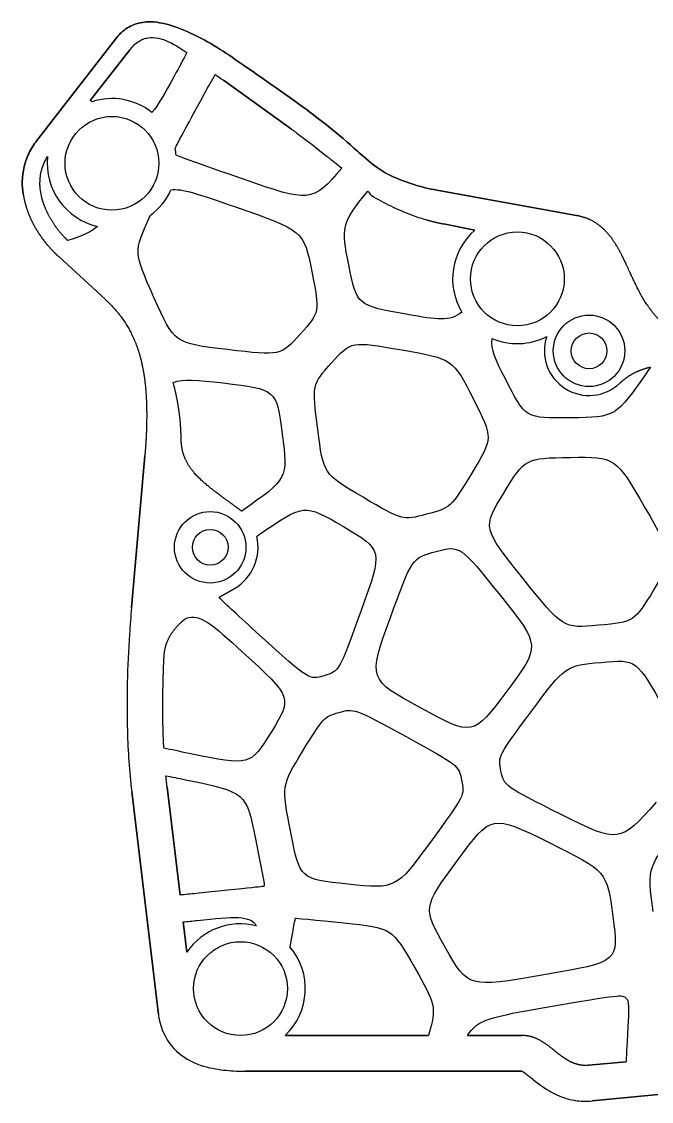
# Model space of a CAD drawing. Header units: millimetres. Extents: x -115 to 13, y -70 to 51.
# Drawn here: x -115.1 to -44.6, y -70 to 50.9 of the extents above; entities that cross this region are included whole.
import ezdxf

# ---------------------------------------------------------------- set-up
doc = ezdxf.new("R2010")
doc.units = ezdxf.units.MM
doc.layers.get('0').update_dxf_attribs({"linetype": 'CONTINUOUS'})

msp = doc.modelspace()

# ---------------------------------------------------------------- linework, layer by layer
for p, q in [((-104.59, 48.91), (-113.27, 37.73)), ((-113.27, 37.73), (-104.59, 48.91)), ((-107.42, 42.02), (-103.01, 47.69)), ((-103.01, 47.69), (-107.42, 42.02)), ((-92.53, 44.3), (-84.89, 38.81)), ((-84.89, 38.81), (-92.53, 44.3)), ((-53.01, 29.15), (-68.62, 31.99)), ((-68.62, 31.99), (-53.01, 29.15)), ((-67.91, 28.22), (-64.39, 27.51)), ((-64.39, 27.51), (-67.91, 28.22)), ((-110.96, 24.55), (-105.76, 19.77)), ((-105.76, 19.77), (-110.96, 24.55)), ((-101.32, 2.26), (-102.81, -14.75)), ((-102.81, -14.75), (-101.32, 2.26)), ((-90.48, -3.94), (-90.5, -3.95)), ((-90.48, -3.94), (-90.5, -3.95)), ((-88.79, -6.77), (-88.68, -6.69)), ((-88.79, -6.77), (-88.68, -6.69)), ((-97.37, -46.94), (-98.82, -34.86)), ((-98.82, -34.86), (-97.37, -46.94)), ((-102.79, -35.33), (-99.79, -60.33)), ((-99.79, -60.33), (-102.79, -35.33)), ((-96.6, -53.33), (-97.01, -49.94)), ((-97.01, -49.94), (-96.6, -53.33)), ((-69.58, -62.67), (-85.61, -62.67)), ((-85.61, -62.67), (-69.58, -62.67)), ((-59.07, -62.67), (-65.19, -62.67)), ((-65.19, -62.67), (-59.07, -62.67)), ((-47.46, -65.6), (-51.66, -66)), ((-51.66, -66), (-47.46, -65.6)), ((-51.27, -69.98), (-14.76, -66.48)), ((-14.76, -66.48), (-51.27, -69.98)), ((-90.07, -66.67), (-59.11, -66.67)), ((-59.11, -66.67), (-90.07, -66.67))]:
    msp.add_line(p, q)
for centre, radius in [((-105, 35), 5.25), ((-59.62, 22.06), 5.25), ((-51.6, 14), 4), ((-51.6, 14), 2), ((-51.6, 14), 2), ((-94, -8), 4), ((-94, -8), 2), ((-94, -8), 2), ((-90.61, -57.41), 5.25)]:
    msp.add_circle(centre, radius)
for centre, radius, start, end in [((-105, 35), 7.25, 51.8413, 107.8939), ((-105, 35), 7.25, 51.8413, 107.8939), ((-105, 35), 7.25, 7.2406, 13.1903), ((-105, 35), 7.25, 7.2406, 13.1903), ((-105, 35), 7.25, 174.0104, 257.0471), ((-105, 35), 7.25, 174.0104, 257.0471), ((-105, 35), 7.25, 306.2649, 335.72), ((-105, 35), 7.25, 306.2649, 335.72), ((-59.62, 22.06), 7.25, 131.2225, 210.9623), ((-59.62, 22.06), 7.25, 131.2225, 210.9623), ((-59.62, 22.06), 7.25, 247.0129, 296.805), ((-59.62, 22.06), 7.25, 247.0129, 296.805), ((-51.6, 14), 5, 161.565, 313.464), ((-51.6, 14), 5, 161.565, 313.464), ((-94, -8), 5.35, 49.1592, 53.3569), ((-94, -8), 5.35, 49.1592, 53.3569), ((-94, -8), 5.35, -59.4772, 13.265), ((-94, -8), 5.35, -59.4772, 13.265), ((-90.61, -57.41), 7.25, 75.9325, 145.7438), ((-90.61, -57.41), 7.25, 75.9325, 145.7438), ((-90.61, -57.41), 7.25, -46.4501, 40.2046), ((-90.61, -57.41), 7.25, -46.4501, 40.2046)]:
    msp.add_arc(centre, radius, start, end)
for points, degree, knots in [([(-91.93, 47.13), (-93.54, 48.23), (-95.72, 49.49), (-98.62, 50.54), (-99.49, 50.76), (-100.87, 50.87), (-101.44, 50.84), (-102, 50.7)], 3, [-0.9531404, -0.9531404, -0.9531404, -0.9531404, -0.4165655, -0.4165655, -0.1724139, -0.1724139, 0, 0, 0, 0]), ([(-102, 50.7), (-101.44, 50.84), (-100.87, 50.87), (-99.49, 50.76), (-98.62, 50.54), (-95.72, 49.49), (-93.54, 48.23), (-91.93, 47.13)], 3, [0, 0, 0, 0, 0.1724139, 0.1724139, 0.4165655, 0.4165655, 0.9531404, 0.9531404, 0.9531404, 0.9531404]), ([(-102, 50.7), (-102.52, 50.57), (-103, 50.35), (-103.89, 49.73), (-104.26, 49.34), (-104.59, 48.91)], 3, [-0.3236229, -0.3236229, -0.3236229, -0.3236229, -0.1615538, -0.1615538, 0, 0, 0, 0]), ([(-104.59, 48.91), (-104.26, 49.34), (-103.89, 49.73), (-103, 50.35), (-102.52, 50.57), (-102, 50.7)], 3, [0, 0, 0, 0, 0.1615538, 0.1615538, 0.3236229, 0.3236229, 0.3236229, 0.3236229]), ([(-103.01, 47.69), (-102.87, 47.87), (-102.72, 48.05), (-102.38, 48.38), (-102.2, 48.52), (-102, 48.65)], 3, [-0.1404002, -0.1404002, -0.1404002, -0.1404002, -0.070191, -0.070191, 0, 0, 0, 0]), ([(-103.01, 47.69), (-102.87, 47.87), (-102.72, 48.05), (-102.38, 48.38), (-102.2, 48.52), (-102, 48.65)], 3, [-0.1404002, -0.1404002, -0.1404002, -0.1404002, -0.070191, -0.070191, 0, 0, 0, 0]), ([(-102, 48.65), (-101.84, 48.75), (-101.67, 48.84), (-101.32, 48.98), (-101.13, 49.02), (-100.56, 49.11), (-100.18, 49.09), (-99.06, 48.85), (-98.28, 48.47), (-97.18, 47.78), (-96.9, 47.59), (-96.62, 47.39)], 3, [-1.3659141, -1.3659141, -1.3659141, -1.3659141, -1.2779348, -1.2779348, -1.1897237, -1.1897237, -1.0115857, -1.0115857, -0.6602136, -0.6602136, -0.5409021, -0.5409021, -0.5409021, -0.5409021]), ([(-102, 48.65), (-101.84, 48.75), (-101.67, 48.84), (-101.32, 48.98), (-101.13, 49.02), (-100.56, 49.11), (-100.18, 49.09), (-99.06, 48.85), (-98.28, 48.47), (-97.18, 47.78), (-96.9, 47.59), (-96.62, 47.39)], 3, [-1.3659141, -1.3659141, -1.3659141, -1.3659141, -1.2779348, -1.2779348, -1.1897237, -1.1897237, -1.0115857, -1.0115857, -0.6602136, -0.6602136, -0.5409021, -0.5409021, -0.5409021, -0.5409021]), ([(-77.52, 36.36), (-79.58, 38.25), (-81.9, 40.05), (-86.57, 43.45), (-90.06, 45.85), (-91.93, 47.13)], 3, [-1.292516, -1.292516, -1.292516, -1.292516, -0.680948, -0.680948, 0, 0, 0, 0]), ([(-91.93, 47.13), (-90.06, 45.85), (-86.57, 43.45), (-81.9, 40.05), (-79.58, 38.25), (-77.52, 36.36)], 3, [0, 0, 0, 0, 0.680948, 0.680948, 1.292516, 1.292516, 1.292516, 1.292516]), ([(-84.89, 38.81), (-84.79, 38.73), (-84.68, 38.66), (-84.48, 38.51), (-84.37, 38.43), (-84.27, 38.35)], 3, [-0.07743656, -0.07743656, -0.07743656, -0.07743656, -0.03871828, -0.03871828, 0, 0, 0, 0]), ([(-84.89, 38.81), (-84.79, 38.73), (-84.68, 38.66), (-84.48, 38.51), (-84.37, 38.43), (-84.27, 38.35)], 3, [-0.07743656, -0.07743656, -0.07743656, -0.07743656, -0.03871828, -0.03871828, 0, 0, 0, 0]), ([(-113.27, 37.73), (-113.63, 37.27), (-113.95, 36.79), (-114.48, 35.75), (-114.68, 35.21), (-115.11, 33.45), (-115.06, 32.38), (-114.93, 31.54)], 3, [-0.5020165, -0.5020165, -0.5020165, -0.5020165, -0.3795625, -0.3795625, -0.2566818, -0.2566818, 0, 0, 0, 0]), ([(-114.93, 31.54), (-115.06, 32.38), (-115.11, 33.45), (-114.68, 35.21), (-114.48, 35.75), (-113.95, 36.79), (-113.63, 37.27), (-113.27, 37.73)], 3, [0, 0, 0, 0, 0.2566818, 0.2566818, 0.3795625, 0.3795625, 0.5020165, 0.5020165, 0.5020165, 0.5020165]), ([(-84.27, 38.35), (-83.11, 37.5), (-82.08, 36.7), (-80.35, 35.32), (-79.81, 34.89), (-79.28, 34.47)], 3, [-0.831954, -0.831954, -0.831954, -0.831954, -0.4159668, -0.4159668, -0.2151445, -0.2151445, -0.2151445, -0.2151445]), ([(-84.27, 38.35), (-83.11, 37.5), (-82.08, 36.7), (-80.35, 35.32), (-79.81, 34.89), (-79.28, 34.47)], 3, [-0.831954, -0.831954, -0.831954, -0.831954, -0.4159668, -0.4159668, -0.2151445, -0.2151445, -0.2151445, -0.2151445]), ([(-73.74, 33.6), (-74.34, 33.87), (-74.91, 34.22), (-76.3, 35.26), (-77.04, 35.92), (-77.52, 36.36)], 3, [-0.368509, -0.368509, -0.368509, -0.368509, -0.1961436, -0.1961436, 0, 0, 0, 0]), ([(-77.52, 36.36), (-77.04, 35.92), (-76.3, 35.26), (-74.91, 34.22), (-74.34, 33.87), (-73.74, 33.6)], 3, [0, 0, 0, 0, 0.1961436, 0.1961436, 0.368509, 0.368509, 0.368509, 0.368509]), ([(-112.84, 31.15), (-112.98, 31.69), (-113.06, 32.25), (-113.05, 33.3), (-112.99, 33.79), (-112.71, 34.8), (-112.49, 35.29), (-112.21, 35.76)], 3, [-0.5730459, -0.5730459, -0.5730459, -0.5730459, -0.4055006, -0.4055006, -0.2565518, -0.2565518, -0.0918769, -0.0918769, -0.0918769, -0.0918769]), ([(-112.84, 31.15), (-112.98, 31.69), (-113.06, 32.25), (-113.05, 33.3), (-112.99, 33.79), (-112.71, 34.8), (-112.49, 35.29), (-112.21, 35.76)], 3, [-0.5730459, -0.5730459, -0.5730459, -0.5730459, -0.4055006, -0.4055006, -0.2565518, -0.2565518, -0.0918769, -0.0918769, -0.0918769, -0.0918769]), ([(-68.62, 31.99), (-69.51, 32.15), (-70.37, 32.36), (-72.09, 32.9), (-72.92, 33.22), (-73.74, 33.6)], 3, [-0.5394856, -0.5394856, -0.5394856, -0.5394856, -0.2697807, -0.2697807, 0, 0, 0, 0]), ([(-73.74, 33.6), (-72.92, 33.22), (-72.09, 32.9), (-70.37, 32.36), (-69.51, 32.15), (-68.62, 31.99)], 3, [0, 0, 0, 0, 0.2697807, 0.2697807, 0.5394856, 0.5394856, 0.5394856, 0.5394856]), ([(-114.93, 31.54), (-114.86, 31.12), (-114.66, 30.16), (-114.14, 28.67), (-113.37, 27.24), (-112.33, 25.9), (-111.44, 24.99), (-110.96, 24.55)], 5, [0.4489839, 0.4489839, 0.4489839, 0.4489839, 0.4489839, 0.4489839, 0.6, 0.8, 1, 1, 1, 1, 1, 1]), ([(-114.93, 31.54), (-114.86, 31.12), (-114.66, 30.16), (-114.14, 28.67), (-113.37, 27.24), (-112.33, 25.9), (-111.44, 24.99), (-110.96, 24.55)], 5, [0.4489839, 0.4489839, 0.4489839, 0.4489839, 0.4489839, 0.4489839, 0.6, 0.8, 1, 1, 1, 1, 1, 1]), ([(-109.95, 26.35), (-110.25, 26.64), (-110.88, 27.31), (-111.59, 28.24), (-112.16, 29.22), (-112.58, 30.23), (-112.78, 30.9), (-112.84, 31.15)], 5, [0.0364221, 0.0364221, 0.0364221, 0.0364221, 0.0364221, 0.0364221, 0.2, 0.4, 0.5136637, 0.5136637, 0.5136637, 0.5136637, 0.5136637, 0.5136637]), ([(-109.95, 26.35), (-110.25, 26.64), (-110.88, 27.31), (-111.59, 28.24), (-112.16, 29.22), (-112.58, 30.23), (-112.78, 30.9), (-112.84, 31.15)], 5, [0.0364221, 0.0364221, 0.0364221, 0.0364221, 0.0364221, 0.0364221, 0.2, 0.4, 0.5136637, 0.5136637, 0.5136637, 0.5136637, 0.5136637, 0.5136637]), ([(-76, 31.42), (-75.28, 30.99), (-74.55, 30.59), (-73.04, 29.85), (-72.28, 29.53), (-71.49, 29.24)], 3, [-0.502135, -0.502135, -0.502135, -0.502135, -0.2510621, -0.2510621, 0, 0, 0, 0]), ([(-76, 31.42), (-75.28, 30.99), (-74.55, 30.59), (-73.04, 29.85), (-72.28, 29.53), (-71.49, 29.24)], 3, [-0.502135, -0.502135, -0.502135, -0.502135, -0.2510621, -0.2510621, 0, 0, 0, 0]), ([(-71.49, 29.24), (-71.22, 29.14), (-70.95, 29.04), (-70.41, 28.86), (-70.13, 28.78), (-69.86, 28.7)], 3, [-0.1724453, -0.1724453, -0.1724453, -0.1724453, -0.0862224, -0.0862224, 0, 0, 0, 0]), ([(-71.49, 29.24), (-71.22, 29.14), (-70.95, 29.04), (-70.41, 28.86), (-70.13, 28.78), (-69.86, 28.7)], 3, [-0.1724453, -0.1724453, -0.1724453, -0.1724453, -0.0862224, -0.0862224, 0, 0, 0, 0]), ([(-47.75, 24.34), (-47.97, 24.79), (-48.44, 25.7), (-49.23, 27), (-50.2, 28.06), (-51.45, 28.76), (-52.47, 29.05), (-53.01, 29.15)], 5, [-0.2913407, -0.2913407, -0.2913407, -0.2913407, -0.2913407, -0.2913407, -0.2, -0.1, 0, 0, 0, 0, 0, 0]), ([(-47.75, 24.34), (-47.97, 24.79), (-48.44, 25.7), (-49.23, 27), (-50.2, 28.06), (-51.45, 28.76), (-52.47, 29.05), (-53.01, 29.15)], 5, [-0.2913407, -0.2913407, -0.2913407, -0.2913407, -0.2913407, -0.2913407, -0.2, -0.1, 0, 0, 0, 0, 0, 0]), ([(-34.36, 14), (-34.85, 14), (-35.83, 14.04), (-37.32, 14.2), (-39.28, 14.63), (-41.6, 15.62), (-43.62, 17.11), (-45.25, 19.14), (-46.29, 21.14), (-46.99, 22.72), (-47.47, 23.77), (-47.73, 24.3), (-47.75, 24.34)], 5, [-1, -1, -1, -1, -1, -1, -0.9, -0.8, -0.7, -0.6, -0.5, -0.4, -0.3, -0.2913407, -0.2913407, -0.2913407, -0.2913407, -0.2913407, -0.2913407]), ([(-34.36, 14), (-34.85, 14), (-35.83, 14.04), (-37.32, 14.2), (-39.28, 14.63), (-41.6, 15.62), (-43.62, 17.11), (-45.25, 19.14), (-46.29, 21.14), (-46.99, 22.72), (-47.47, 23.77), (-47.73, 24.3), (-47.75, 24.34)], 5, [-1, -1, -1, -1, -1, -1, -0.9, -0.8, -0.7, -0.6, -0.5, -0.4, -0.3, -0.2913407, -0.2913407, -0.2913407, -0.2913407, -0.2913407, -0.2913407]), ([(-105.76, 19.77), (-105.13, 19.19), (-104.01, 18.01), (-102.72, 16.14), (-101.68, 13.48), (-101.19, 10.34), (-101.08, 7.79), (-101.11, 5.92), (-101.15, 4.79), (-101.17, 4.44)], 5, [0, 0, 0, 0, 0, 0, 0.2, 0.4, 0.6, 0.8, 0.8901465, 0.8901465, 0.8901465, 0.8901465, 0.8901465, 0.8901465]), ([(-105.76, 19.77), (-105.13, 19.19), (-104.01, 18.01), (-102.72, 16.14), (-101.68, 13.48), (-101.19, 10.34), (-101.08, 7.79), (-101.11, 5.92), (-101.15, 4.79), (-101.17, 4.44)], 5, [0, 0, 0, 0, 0, 0, 0.2, 0.4, 0.6, 0.8, 0.8901465, 0.8901465, 0.8901465, 0.8901465, 0.8901465, 0.8901465]), ([(-48.16, 10.38), (-47.9, 10.62), (-47.36, 11.08), (-46.69, 11.51), (-45.98, 11.83), (-45.24, 12.06), (-44.81, 12.17), (-44.71, 12.19)], 5, [0, 0, 0, 0, 0, 0, 0.2, 0.4, 0.4671061, 0.4671061, 0.4671061, 0.4671061, 0.4671061, 0.4671061]), ([(-48.16, 10.38), (-47.9, 10.62), (-47.36, 11.08), (-46.69, 11.51), (-45.98, 11.83), (-45.24, 12.06), (-44.81, 12.17), (-44.71, 12.19)], 5, [0, 0, 0, 0, 0, 0, 0.2, 0.4, 0.4671061, 0.4671061, 0.4671061, 0.4671061, 0.4671061, 0.4671061]), ([(-97.25, 4.15), (-97.26, 4.56), (-97.3, 5.82), (-97.42, 7.09), (-97.63, 8.35), (-97.91, 9.59), (-98.14, 10.42), (-98.14, 10.44)], 5, [-0.8953787, -0.8953787, -0.8953787, -0.8953787, -0.8953787, -0.8953787, -0.8, -0.6, -0.5957304, -0.5957304, -0.5957304, -0.5957304, -0.5957304, -0.5957304]), ([(-97.25, 4.15), (-97.26, 4.56), (-97.3, 5.82), (-97.42, 7.09), (-97.63, 8.35), (-97.91, 9.59), (-98.14, 10.42), (-98.14, 10.44)], 5, [-0.8953787, -0.8953787, -0.8953787, -0.8953787, -0.8953787, -0.8953787, -0.8, -0.6, -0.5957304, -0.5957304, -0.5957304, -0.5957304, -0.5957304, -0.5957304]), ([(-99.17, -20.3), (-99.15, -19.79), (-99, -18.84), (-98.61, -17.89), (-98.01, -17.09), (-97.26, -16.38), (-96.8, -16.01), (-96.69, -15.92)], 5, [-1, -1, -1, -1, -1, -1, -0.8, -0.6, -0.5411663, -0.5411663, -0.5411663, -0.5411663, -0.5411663, -0.5411663]), ([(-99.17, -20.3), (-99.15, -19.79), (-99, -18.84), (-98.61, -17.89), (-98.01, -17.09), (-97.26, -16.38), (-96.8, -16.01), (-96.69, -15.92)], 5, [-1, -1, -1, -1, -1, -1, -0.8, -0.6, -0.5411663, -0.5411663, -0.5411663, -0.5411663, -0.5411663, -0.5411663]), ([(-103.04, -17.71), (-103.28, -21.33), (-103.37, -24.94), (-103.27, -28.62), (-103.21, -30.84), (-103.06, -33.08), (-102.79, -35.33)], 3, [0.1453429, 0.1453429, 0.1453429, 0.1453429, 0.6780127, 0.6780127, 0.6780127, 1, 1, 1, 1]), ([(-103.04, -17.71), (-103.28, -21.33), (-103.37, -24.94), (-103.27, -28.62), (-103.21, -30.84), (-103.06, -33.08), (-102.79, -35.33)], 3, [0.1453429, 0.1453429, 0.1453429, 0.1453429, 0.6780127, 0.6780127, 0.6780127, 1, 1, 1, 1]), ([(-99.19, -30.49), (-99.23, -29.78), (-99.29, -28.29), (-99.33, -26.25), (-99.31, -24.21), (-99.25, -22.17), (-99.2, -20.84), (-99.17, -20.3)], 5, [-0.7783864, -0.7783864, -0.7783864, -0.7783864, -0.7783864, -0.7783864, -0.6, -0.4, -0.2631234, -0.2631234, -0.2631234, -0.2631234, -0.2631234, -0.2631234]), ([(-99.19, -30.49), (-99.23, -29.78), (-99.29, -28.29), (-99.33, -26.25), (-99.31, -24.21), (-99.25, -22.17), (-99.2, -20.84), (-99.17, -20.3)], 5, [-0.7783864, -0.7783864, -0.7783864, -0.7783864, -0.7783864, -0.7783864, -0.6, -0.4, -0.2631234, -0.2631234, -0.2631234, -0.2631234, -0.2631234, -0.2631234]), ([(-99.79, -60.33), (-99.78, -60.39), (-99.78, -60.44), (-99.77, -60.5), (-99.62, -61.51), (-99.23, -62.61), (-98.59, -63.49), (-97.93, -64.41), (-97.07, -65.05), (-96.29, -65.46), (-95.22, -66.03), (-94.26, -66.25), (-93.4, -66.4), (-92.58, -66.54), (-91.83, -66.61), (-91.11, -66.65)], 3, [-1, -1, -1, -1, -0.9903296, -0.9903296, -0.9903296, -0.8077832, -0.8077832, -0.8077832, -0.6197644, -0.6197644, -0.6197644, -0.3629127, -0.3629127, -0.3629127, -0.1185655, -0.1185655, -0.1185655, -0.1185655]), ([(-99.79, -60.33), (-99.78, -60.39), (-99.78, -60.44), (-99.77, -60.5), (-99.62, -61.51), (-99.23, -62.61), (-98.59, -63.49), (-97.93, -64.41), (-97.07, -65.05), (-96.29, -65.46), (-95.22, -66.03), (-94.26, -66.25), (-93.4, -66.4), (-92.58, -66.54), (-91.83, -66.61), (-91.11, -66.65)], 3, [-1, -1, -1, -1, -0.9903296, -0.9903296, -0.9903296, -0.8077832, -0.8077832, -0.8077832, -0.6197644, -0.6197644, -0.6197644, -0.3629127, -0.3629127, -0.3629127, -0.1185655, -0.1185655, -0.1185655, -0.1185655]), ([(-54.46, -65.13), (-54.51, -65.1), (-54.83, -64.87), (-55.42, -64.41), (-56.27, -63.69), (-57.15, -63.07), (-58.07, -62.74), (-58.73, -62.67), (-59.07, -62.67)], 5, [-0.6345089, -0.6345089, -0.6345089, -0.6345089, -0.6345089, -0.6345089, -0.6, -0.4, -0.2, 0, 0, 0, 0, 0, 0]), ([(-54.46, -65.13), (-54.51, -65.1), (-54.83, -64.87), (-55.42, -64.41), (-56.27, -63.69), (-57.15, -63.07), (-58.07, -62.74), (-58.73, -62.67), (-59.07, -62.67)], 5, [-0.6345089, -0.6345089, -0.6345089, -0.6345089, -0.6345089, -0.6345089, -0.6, -0.4, -0.2, 0, 0, 0, 0, 0, 0]), ([(-53.16, -65.82), (-53.19, -65.82), (-53.46, -65.72), (-53.72, -65.6), (-53.98, -65.45), (-54.23, -65.29), (-54.46, -65.13)], 5, [-0.8143435, -0.8143435, -0.8143435, -0.8143435, -0.8143435, -0.8143435, -0.8, -0.6345089, -0.6345089, -0.6345089, -0.6345089, -0.6345089, -0.6345089]), ([(-53.16, -65.82), (-53.19, -65.82), (-53.46, -65.72), (-53.72, -65.6), (-53.98, -65.45), (-54.23, -65.29), (-54.46, -65.13)], 5, [-0.8143435, -0.8143435, -0.8143435, -0.8143435, -0.8143435, -0.8143435, -0.8, -0.6345089, -0.6345089, -0.6345089, -0.6345089, -0.6345089, -0.6345089]), ([(-59.11, -66.67), (-59.04, -66.7), (-58.84, -66.81), (-58.51, -67.06), (-58.04, -67.41), (-57.35, -68.05), (-56.31, -68.71), (-55.78, -69.04), (-55.15, -69.37), (-54.42, -69.62)], 3, [0.1986225, 0.1986225, 0.1986225, 0.1986225, 0.3939888, 0.3939888, 0.3939888, 0.6763673, 0.6763673, 0.6763673, 0.8171783, 0.8171783, 0.8171783, 0.8171783]), ([(-59.11, -66.67), (-59.04, -66.7), (-58.84, -66.81), (-58.51, -67.06), (-58.04, -67.41), (-57.35, -68.05), (-56.31, -68.71), (-55.78, -69.04), (-55.15, -69.37), (-54.42, -69.62)], 3, [0.1986225, 0.1986225, 0.1986225, 0.1986225, 0.3939888, 0.3939888, 0.3939888, 0.6763673, 0.6763673, 0.6763673, 0.8171783, 0.8171783, 0.8171783, 0.8171783]), ([(-54.42, -69.62), (-54.06, -69.74), (-53.67, -69.84), (-53.26, -69.91), (-53.23, -69.92), (-53.2, -69.92), (-53.16, -69.93)], 3, [0.81717835, 0.81717835, 0.81717835, 0.81717835, 0.88766489, 0.88766489, 0.88766489, 0.89341491, 0.89341491, 0.89341491, 0.89341491]), ([(-54.42, -69.62), (-54.06, -69.74), (-53.67, -69.84), (-53.26, -69.91), (-53.23, -69.92), (-53.2, -69.92), (-53.16, -69.93)], 3, [0.81717835, 0.81717835, 0.81717835, 0.81717835, 0.88766489, 0.88766489, 0.88766489, 0.89341491, 0.89341491, 0.89341491, 0.89341491])]:
    msp.add_open_spline(points, degree=degree, knots=knots)
for points, degree in [([(-96.62, 47.39), (-97.01, 46.64), (-97.48, 45.77), (-98.05, 44.74)], 3), ([(-96.62, 47.39), (-97.01, 46.64), (-97.48, 45.77), (-98.05, 44.74)], 3), ([(-94.66, 42.75), (-94.2, 43.6), (-93.8, 44.33), (-93.43, 44.96)], 3), ([(-94.66, 42.75), (-94.2, 43.6), (-93.8, 44.33), (-93.43, 44.96)], 3), ([(-93.43, 44.96), (-93.14, 44.74), (-92.84, 44.52), (-92.53, 44.3)], 3), ([(-93.43, 44.96), (-93.14, 44.74), (-92.84, 44.52), (-92.53, 44.3)], 3), ([(-98.05, 44.74), (-99.08, 42.84), (-99.81, 41.51), (-100.52, 40.7)], 3), ([(-98.05, 44.74), (-99.08, 42.84), (-99.81, 41.51), (-100.52, 40.7)], 3), ([(-97.94, 36.65), (-97.65, 37.27), (-96.83, 38.76), (-94.66, 42.75)], 3), ([(-97.94, 36.65), (-97.65, 37.27), (-96.83, 38.76), (-94.66, 42.75)], 3), ([(-107.23, 41.9), (-107.29, 41.94), (-107.35, 41.98), (-107.42, 42.02)], 3), ([(-107.23, 41.9), (-107.29, 41.94), (-107.35, 41.98), (-107.42, 42.02)], 3), ([(-90.29, 33.22), (-95.59, 35.07), (-97.27, 35.66), (-97.81, 35.91)], 3), ([(-90.29, 33.22), (-95.59, 35.07), (-97.27, 35.66), (-97.81, 35.91)], 3), ([(-79.28, 34.47), (-82.56, 30.52), (-82.98, 30.67), (-90.29, 33.22)], 3), ([(-79.28, 34.47), (-82.56, 30.52), (-82.98, 30.67), (-90.29, 33.22)], 3), ([(-98.39, 32.02), (-97.21, 32.23), (-95.28, 31.55), (-91.28, 30.15)], 3), ([(-98.39, 32.02), (-97.21, 32.23), (-95.28, 31.55), (-91.28, 30.15)], 3), ([(-78.5, 23.63), (-79.33, 27.84), (-79.39, 28.17), (-76.36, 31.89)], 3), ([(-78.5, 23.63), (-79.33, 27.84), (-79.39, 28.17), (-76.36, 31.89)], 3), ([(-76.36, 31.89), (-76.23, 31.73), (-76.11, 31.58), (-76, 31.42)], 3), ([(-76.36, 31.89), (-76.23, 31.73), (-76.11, 31.58), (-76, 31.42)], 3), ([(-100.79, 28.98), (-100.76, 29.04), (-100.74, 29.1), (-100.71, 29.15)], 3), ([(-100.79, 28.98), (-100.76, 29.04), (-100.74, 29.1), (-100.71, 29.15)], 3), ([(-91.28, 30.15), (-83.53, 27.45), (-83.53, 27.45), (-82.63, 22.88)], 3), ([(-91.28, 30.15), (-83.53, 27.45), (-83.53, 27.45), (-82.63, 22.88)], 3), ([(-106.63, 27.93), (-107.31, 27.29), (-108.26, 26.86), (-109.95, 26.35)], 3), ([(-106.63, 27.93), (-107.31, 27.29), (-108.26, 26.86), (-109.95, 26.35)], 3), ([(-100.3, 19.97), (-102.56, 25.1), (-102.56, 25.1), (-100.79, 28.98)], 3), ([(-100.3, 19.97), (-102.56, 25.1), (-102.56, 25.1), (-100.79, 28.98)], 3), ([(-69.86, 28.7), (-69.48, 28.59), (-69.09, 28.48), (-68.7, 28.39), (-68.31, 28.3), (-67.91, 28.22)], 5), ([(-69.86, 28.7), (-69.48, 28.59), (-69.09, 28.48), (-68.7, 28.39), (-68.31, 28.3), (-67.91, 28.22)], 5), ([(-71.9, 18.07), (-77.6, 19.07), (-77.6, 19.07), (-78.5, 23.63)], 3), ([(-71.9, 18.07), (-77.6, 19.07), (-77.6, 19.07), (-78.5, 23.63)], 3), ([(-82.63, 22.88), (-81.73, 18.32), (-81.73, 18.32), (-83.92, 15.88)], 3), ([(-82.63, 22.88), (-81.73, 18.32), (-81.73, 18.32), (-83.92, 15.88)], 3), ([(-92.07, 14.14), (-98.03, 14.84), (-98.03, 14.84), (-100.3, 19.97)], 3), ([(-92.07, 14.14), (-98.03, 14.84), (-98.03, 14.84), (-100.3, 19.97)], 3), ([(-65.83, 18.33), (-67.22, 17.25), (-68.61, 17.49), (-71.9, 18.07)], 3), ([(-65.83, 18.33), (-67.22, 17.25), (-68.61, 17.49), (-71.9, 18.07)], 3), ([(-83.92, 15.88), (-86.11, 13.43), (-86.11, 13.43), (-92.07, 14.14)], 3), ([(-83.92, 15.88), (-86.11, 13.43), (-86.11, 13.43), (-92.07, 14.14)], 3), ([(-80.42, 12.66), (-78.23, 15.1), (-78.23, 15.1), (-72.53, 14.1)], 3), ([(-80.42, 12.66), (-78.23, 15.1), (-78.23, 15.1), (-72.53, 14.1)], 3), ([(-60.97, 10.86), (-62.06, 13.01), (-62.62, 14.12), (-62.45, 15.38)], 3), ([(-60.97, 10.86), (-62.06, 13.01), (-62.62, 14.12), (-62.45, 15.38)], 3), ([(-72.53, 14.1), (-66.83, 13.1), (-66.83, 13.1), (-64.58, 8.66)], 3), ([(-72.53, 14.1), (-66.83, 13.1), (-66.83, 13.1), (-64.58, 8.66)], 3), ([(-81.97, 5.21), (-82.61, 10.22), (-82.61, 10.22), (-80.42, 12.66)], 3), ([(-81.97, 5.21), (-82.61, 10.22), (-82.61, 10.22), (-80.42, 12.66)], 3), ([(-44.71, 12.19), (-44.84, 12), (-44.98, 11.8), (-45.12, 11.59)], 3), ([(-44.71, 12.19), (-44.84, 12), (-44.98, 11.8), (-45.12, 11.59)], 3), ([(-45.12, 11.59), (-48.61, 6.57), (-48.61, 6.57), (-53.66, 6.5)], 3), ([(-45.12, 11.59), (-48.61, 6.57), (-48.61, 6.57), (-53.66, 6.5)], 3), ([(-98.14, 10.44), (-97.01, 10.92), (-95.52, 10.75), (-92.54, 10.4)], 3), ([(-98.14, 10.44), (-97.01, 10.92), (-95.52, 10.75), (-92.54, 10.4)], 3), ([(-92.54, 10.4), (-86.58, 9.69), (-86.58, 9.69), (-85.94, 4.69)], 3), ([(-92.54, 10.4), (-86.58, 9.69), (-86.58, 9.69), (-85.94, 4.69)], 3), ([(-53.66, 6.5), (-58.72, 6.42), (-58.72, 6.42), (-60.97, 10.86)], 3), ([(-53.66, 6.5), (-58.72, 6.42), (-58.72, 6.42), (-60.97, 10.86)], 3), ([(-64.58, 8.66), (-62.33, 4.22), (-62.33, 4.22), (-64.72, 0.32)], 3), ([(-64.58, 8.66), (-62.33, 4.22), (-62.33, 4.22), (-64.72, 0.32)], 3), ([(-76.9, -2.4), (-81.33, 0.21), (-81.33, 0.21), (-81.97, 5.21)], 3), ([(-76.9, -2.4), (-81.33, 0.21), (-81.33, 0.21), (-81.97, 5.21)], 3), ([(-101.17, 4.44), (-101.19, 4.01), (-101.22, 3.57), (-101.25, 3.14), (-101.28, 2.7), (-101.32, 2.26)], 5), ([(-101.17, 4.44), (-101.19, 4.01), (-101.22, 3.57), (-101.25, 3.14), (-101.28, 2.7), (-101.32, 2.26)], 5), ([(-90.81, -3.71), (-91.16, -3.45), (-91.87, -2.93), (-92.93, -2.16), (-94.32, -1.14), (-95.87, 0.25), (-96.78, 1.57), (-97.16, 2.77), (-97.25, 3.67), (-97.25, 4.15)], 5), ([(-90.81, -3.71), (-91.16, -3.45), (-91.87, -2.93), (-92.93, -2.16), (-94.32, -1.14), (-95.87, 0.25), (-96.78, 1.57), (-97.16, 2.77), (-97.25, 3.67), (-97.25, 4.15)], 5), ([(-85.94, 4.69), (-85.3, -0.32), (-85.3, -0.32), (-90.48, -3.94)], 3), ([(-85.94, 4.69), (-85.3, -0.32), (-85.3, -0.32), (-90.48, -3.94)], 3), ([(-61.14, -1.92), (-58.76, 1.99), (-58.76, 1.99), (-53.7, 2.07)], 3), ([(-61.14, -1.92), (-58.76, 1.99), (-58.76, 1.99), (-53.7, 2.07)], 3), ([(-53.7, 2.07), (-48.64, 2.14), (-48.64, 2.14), (-45.38, -3.49)], 3), ([(-53.7, 2.07), (-48.64, 2.14), (-48.64, 2.14), (-45.38, -3.49)], 3), ([(-64.72, 0.32), (-67.1, -3.59), (-67.1, -3.59), (-69.79, -4.3)], 3), ([(-64.72, 0.32), (-67.1, -3.59), (-67.1, -3.59), (-69.79, -4.3)], 3), ([(-69.79, -4.3), (-72.48, -5), (-72.48, -5), (-76.9, -2.4)], 3), ([(-69.79, -4.3), (-72.48, -5), (-72.48, -5), (-76.9, -2.4)], 3), ([(-59.02, -11.46), (-63.53, -5.82), (-63.53, -5.82), (-61.14, -1.92)], 3), ([(-59.02, -11.46), (-63.53, -5.82), (-63.53, -5.82), (-61.14, -1.92)], 3), ([(-45.38, -3.49), (-42.13, -9.12), (-42.13, -9.12), (-44.35, -12.74)], 3), ([(-45.38, -3.49), (-42.13, -9.12), (-42.13, -9.12), (-44.35, -12.74)], 3), ([(-88.68, -6.69), (-83.51, -3.08), (-83.51, -3.08), (-79.08, -5.68)], 3), ([(-88.68, -6.69), (-83.51, -3.08), (-83.51, -3.08), (-79.08, -5.68)], 3), ([(-79.08, -5.68), (-74.66, -8.29), (-74.66, -8.29), (-77.11, -15.08)], 3), ([(-79.08, -5.68), (-74.66, -8.29), (-74.66, -8.29), (-77.11, -15.08)], 3), ([(-68.73, -8.47), (-66.04, -7.76), (-66.04, -7.76), (-61.53, -13.4)], 3), ([(-68.73, -8.47), (-66.04, -7.76), (-66.04, -7.76), (-61.53, -13.4)], 3), ([(-73.87, -15.97), (-71.42, -9.18), (-71.42, -9.18), (-68.73, -8.47)], 3), ([(-73.87, -15.97), (-71.42, -9.18), (-71.42, -9.18), (-68.73, -8.47)], 3), ([(-50.53, -16.73), (-54.51, -17.09), (-54.51, -17.09), (-59.02, -11.46)], 3), ([(-50.53, -16.73), (-54.51, -17.09), (-54.51, -17.09), (-59.02, -11.46)], 3), ([(-93.01, -13.6), (-92.66, -13.4), (-92.31, -13.2), (-91.96, -13), (-91.62, -12.81), (-91.28, -12.61)], 5), ([(-93.01, -13.6), (-92.66, -13.4), (-92.31, -13.2), (-91.96, -13), (-91.62, -12.81), (-91.28, -12.61)], 5), ([(-44.35, -12.74), (-46.56, -16.36), (-46.56, -16.36), (-50.53, -16.73)], 3), ([(-44.35, -12.74), (-46.56, -16.36), (-46.56, -16.36), (-50.53, -16.73)], 3), ([(-88.49, -17.82), (-90.87, -15.65), (-92.24, -14.41), (-93.01, -13.6)], 3), ([(-88.49, -17.82), (-90.87, -15.65), (-92.24, -14.41), (-93.01, -13.6)], 3), ([(-61.53, -13.4), (-57.02, -19.03), (-57.02, -19.03), (-60.81, -24.11)], 3), ([(-61.53, -13.4), (-57.02, -19.03), (-57.02, -19.03), (-60.81, -24.11)], 3), ([(-102.81, -14.75), (-102.89, -15.74), (-102.97, -16.73), (-103.04, -17.71)], 3), ([(-102.81, -14.75), (-102.89, -15.74), (-102.97, -16.73), (-103.04, -17.71)], 3), ([(-77.11, -15.08), (-79.55, -21.88), (-79.55, -21.88), (-81.24, -22.38)], 3), ([(-77.11, -15.08), (-79.55, -21.88), (-79.55, -21.88), (-81.24, -22.38)], 3), ([(-96.69, -15.92), (-95.12, -15.41), (-93.8, -16.61), (-90.37, -19.74)], 3), ([(-96.69, -15.92), (-95.12, -15.41), (-93.8, -16.61), (-90.37, -19.74)], 3), ([(-70.46, -25.98), (-76.32, -22.77), (-76.32, -22.77), (-73.87, -15.97)], 3), ([(-70.46, -25.98), (-76.32, -22.77), (-76.32, -22.77), (-73.87, -15.97)], 3), ([(-81.24, -22.38), (-82.93, -22.88), (-82.93, -22.88), (-88.49, -17.82)], 3), ([(-81.24, -22.38), (-82.93, -22.88), (-82.93, -22.88), (-88.49, -17.82)], 3), ([(-90.37, -19.74), (-84.8, -24.8), (-84.8, -24.8), (-87.16, -28.65)], 3), ([(-90.37, -19.74), (-84.8, -24.8), (-84.8, -24.8), (-87.16, -28.65)], 3), ([(-58.02, -26.32), (-54.23, -21.24), (-54.23, -21.24), (-50.26, -20.88)], 3), ([(-58.02, -26.32), (-54.23, -21.24), (-54.23, -21.24), (-50.26, -20.88)], 3), ([(-50.26, -20.88), (-46.28, -20.52), (-46.28, -20.52), (-43.12, -26.21)], 3), ([(-50.26, -20.88), (-46.28, -20.52), (-46.28, -20.52), (-43.12, -26.21)], 3), ([(-60.81, -24.11), (-64.6, -29.18), (-64.6, -29.18), (-70.46, -25.98)], 3), ([(-60.81, -24.11), (-64.6, -29.18), (-64.6, -29.18), (-70.46, -25.98)], 3), ([(-83.66, -30.85), (-81.3, -27), (-81.3, -27), (-79.61, -26.5)], 3), ([(-83.66, -30.85), (-81.3, -27), (-81.3, -27), (-79.61, -26.5)], 3), ([(-79.61, -26.5), (-77.93, -26), (-77.93, -26), (-72.07, -29.2)], 3), ([(-79.61, -26.5), (-77.93, -26), (-77.93, -26), (-72.07, -29.2)], 3), ([(-61.46, -33.07), (-61.81, -31.4), (-61.81, -31.4), (-58.02, -26.32)], 3), ([(-61.46, -33.07), (-61.81, -31.4), (-61.81, -31.4), (-58.02, -26.32)], 3), ([(-87.16, -28.65), (-89.52, -32.5), (-89.52, -32.5), (-96.34, -31.09)], 3), ([(-87.16, -28.65), (-89.52, -32.5), (-89.52, -32.5), (-96.34, -31.09)], 3), ([(-72.07, -29.2), (-66.21, -32.41), (-66.21, -32.41), (-65.86, -34.08)], 3), ([(-72.07, -29.2), (-66.21, -32.41), (-66.21, -32.41), (-65.86, -34.08)], 3), ([(-96.34, -31.09), (-97.46, -30.86), (-98.4, -30.66), (-99.19, -30.49)], 3), ([(-96.34, -31.09), (-97.46, -30.86), (-98.4, -30.66), (-99.19, -30.49)], 3), ([(-84.99, -39.93), (-86.02, -34.7), (-86.02, -34.7), (-83.66, -30.85)], 3), ([(-84.99, -39.93), (-86.02, -34.7), (-86.02, -34.7), (-83.66, -30.85)], 3), ([(-98.96, -33.58), (-98.32, -33.7), (-97.6, -33.85), (-96.78, -34.02)], 3), ([(-98.82, -34.86), (-98.85, -34.6), (-98.88, -34.35), (-98.91, -34.09), (-98.93, -33.84), (-98.96, -33.58)], 5), ([(-98.82, -34.86), (-98.85, -34.6), (-98.88, -34.35), (-98.91, -34.09), (-98.93, -33.84), (-98.96, -33.58)], 5), ([(-98.96, -33.58), (-98.32, -33.7), (-97.6, -33.85), (-96.78, -34.02)], 3), ([(-54.66, -37.95), (-61.1, -34.74), (-61.1, -34.74), (-61.46, -33.07)], 3), ([(-54.66, -37.95), (-61.1, -34.74), (-61.1, -34.74), (-61.46, -33.07)], 3), ([(-96.78, -34.02), (-89.96, -35.43), (-89.96, -35.43), (-88.94, -40.66)], 3), ([(-96.78, -34.02), (-89.96, -35.43), (-89.96, -35.43), (-88.94, -40.66)], 3), ([(-65.86, -34.08), (-65.51, -35.75), (-65.51, -35.75), (-69.36, -41.01)], 3), ([(-65.86, -34.08), (-65.51, -35.75), (-65.51, -35.75), (-69.36, -41.01)], 3), ([(-44.08, -36.53), (-48.21, -41.15), (-48.21, -41.15), (-54.66, -37.95)], 3), ([(-44.08, -36.53), (-48.21, -41.15), (-48.21, -41.15), (-54.66, -37.95)], 3), ([(-66.37, -43.12), (-62.51, -37.86), (-62.51, -37.86), (-56.06, -41.07)], 3), ([(-66.37, -43.12), (-62.51, -37.86), (-62.51, -37.86), (-56.06, -41.07)], 3), ([(-44.43, -48.79), (-45.12, -43.72), (-45.12, -43.72), (-40.99, -39.09)], 3), ([(-44.43, -48.79), (-45.12, -43.72), (-45.12, -43.72), (-40.99, -39.09)], 3), ([(-88.94, -40.66), (-87.91, -45.9), (-87.91, -45.9), (-87.96, -45.94)], 3), ([(-88.94, -40.66), (-87.91, -45.9), (-87.91, -45.9), (-87.96, -45.94)], 3), ([(-78.59, -45.72), (-83.97, -45.16), (-83.97, -45.16), (-84.99, -39.93)], 3), ([(-78.59, -45.72), (-83.97, -45.16), (-83.97, -45.16), (-84.99, -39.93)], 3), ([(-69.36, -41.01), (-73.21, -46.27), (-73.21, -46.27), (-78.59, -45.72)], 3), ([(-69.36, -41.01), (-73.21, -46.27), (-73.21, -46.27), (-78.59, -45.72)], 3), ([(-56.06, -41.07), (-49.62, -44.27), (-49.62, -44.27), (-48.93, -49.35)], 3), ([(-56.06, -41.07), (-49.62, -44.27), (-49.62, -44.27), (-48.93, -49.35)], 3), ([(-67.67, -52.85), (-70.22, -48.37), (-70.22, -48.37), (-66.37, -43.12)], 3), ([(-67.67, -52.85), (-70.22, -48.37), (-70.22, -48.37), (-66.37, -43.12)], 3), ([(-87.96, -45.94), (-88, -45.98), (-88, -45.98), (-95.58, -46.76)], 3), ([(-87.96, -45.94), (-88, -45.98), (-88, -45.98), (-95.58, -46.76)], 3), ([(-95.58, -46.76), (-96.23, -46.82), (-96.82, -46.88), (-97.37, -46.94)], 3), ([(-95.58, -46.76), (-96.23, -46.82), (-96.82, -46.88), (-97.37, -46.94)], 3), ([(-95.45, -49.78), (-91.35, -49.36), (-89.47, -49.17), (-88.85, -50.38)], 3), ([(-95.45, -49.78), (-91.35, -49.36), (-89.47, -49.17), (-88.85, -50.38)], 3), ([(-85.07, -52.73), (-84.49, -49.59), (-84.48, -49.58), (-84.45, -49.55)], 3), ([(-85.07, -52.73), (-84.49, -49.59), (-84.48, -49.58), (-84.45, -49.55)], 3), ([(-84.45, -49.55), (-84.4, -49.51), (-84.4, -49.51), (-79.03, -50.06)], 3), ([(-84.45, -49.55), (-84.4, -49.51), (-84.4, -49.51), (-79.03, -50.06)], 3), ([(-48.93, -49.35), (-48.24, -54.43), (-48.24, -54.43), (-56.68, -55.88)], 3), ([(-48.93, -49.35), (-48.24, -54.43), (-48.24, -54.43), (-56.68, -55.88)], 3), ([(-97.01, -49.94), (-96.53, -49.89), (-96.01, -49.84), (-95.45, -49.78)], 3), ([(-97.01, -49.94), (-96.53, -49.89), (-96.01, -49.84), (-95.45, -49.78)], 3), ([(-79.03, -50.06), (-73.65, -50.61), (-73.65, -50.61), (-71.1, -55.09)], 3), ([(-79.03, -50.06), (-73.65, -50.61), (-73.65, -50.61), (-71.1, -55.09)], 3), ([(-56.68, -55.88), (-65.11, -57.34), (-65.11, -57.34), (-67.67, -52.85)], 3), ([(-56.68, -55.88), (-65.11, -57.34), (-65.11, -57.34), (-67.67, -52.85)], 3), ([(-71.1, -55.09), (-68.86, -59.02), (-68.58, -59.5), (-69.58, -62.67)], 3), ([(-71.1, -55.09), (-68.86, -59.02), (-68.58, -59.5), (-69.58, -62.67)], 3), ([(-56.35, -59.5), (-47.91, -58.05), (-47.91, -58.05), (-47.5, -58.46)], 3), ([(-56.35, -59.5), (-47.91, -58.05), (-47.91, -58.05), (-47.5, -58.46)], 3), ([(-47.5, -58.46), (-47.1, -58.85), (-47.09, -58.87), (-47.46, -65.6)], 3), ([(-47.5, -58.46), (-47.1, -58.85), (-47.09, -58.87), (-47.46, -65.6)], 3), ([(-65.19, -62.67), (-64.14, -60.84), (-62.45, -60.55), (-56.35, -59.5)], 3), ([(-65.19, -62.67), (-64.14, -60.84), (-62.45, -60.55), (-56.35, -59.5)], 3), ([(-51.66, -66), (-51.98, -66.03), (-52.29, -66.03), (-52.59, -65.99), (-52.88, -65.92), (-53.16, -65.82)], 5), ([(-51.66, -66), (-51.98, -66.03), (-52.29, -66.03), (-52.59, -65.99), (-52.88, -65.92), (-53.16, -65.82)], 5), ([(-91.11, -66.65), (-90.76, -66.66), (-90.41, -66.67), (-90.07, -66.67)], 3), ([(-91.11, -66.65), (-90.76, -66.66), (-90.41, -66.67), (-90.07, -66.67)], 3), ([(-53.16, -69.93), (-52.55, -70.03), (-51.9, -70.04), (-51.27, -69.98)], 3), ([(-53.16, -69.93), (-52.55, -70.03), (-51.9, -70.04), (-51.27, -69.98)], 3)]:
    msp.add_open_spline(points, degree=degree)

doc.saveas('drawing.dxf')
